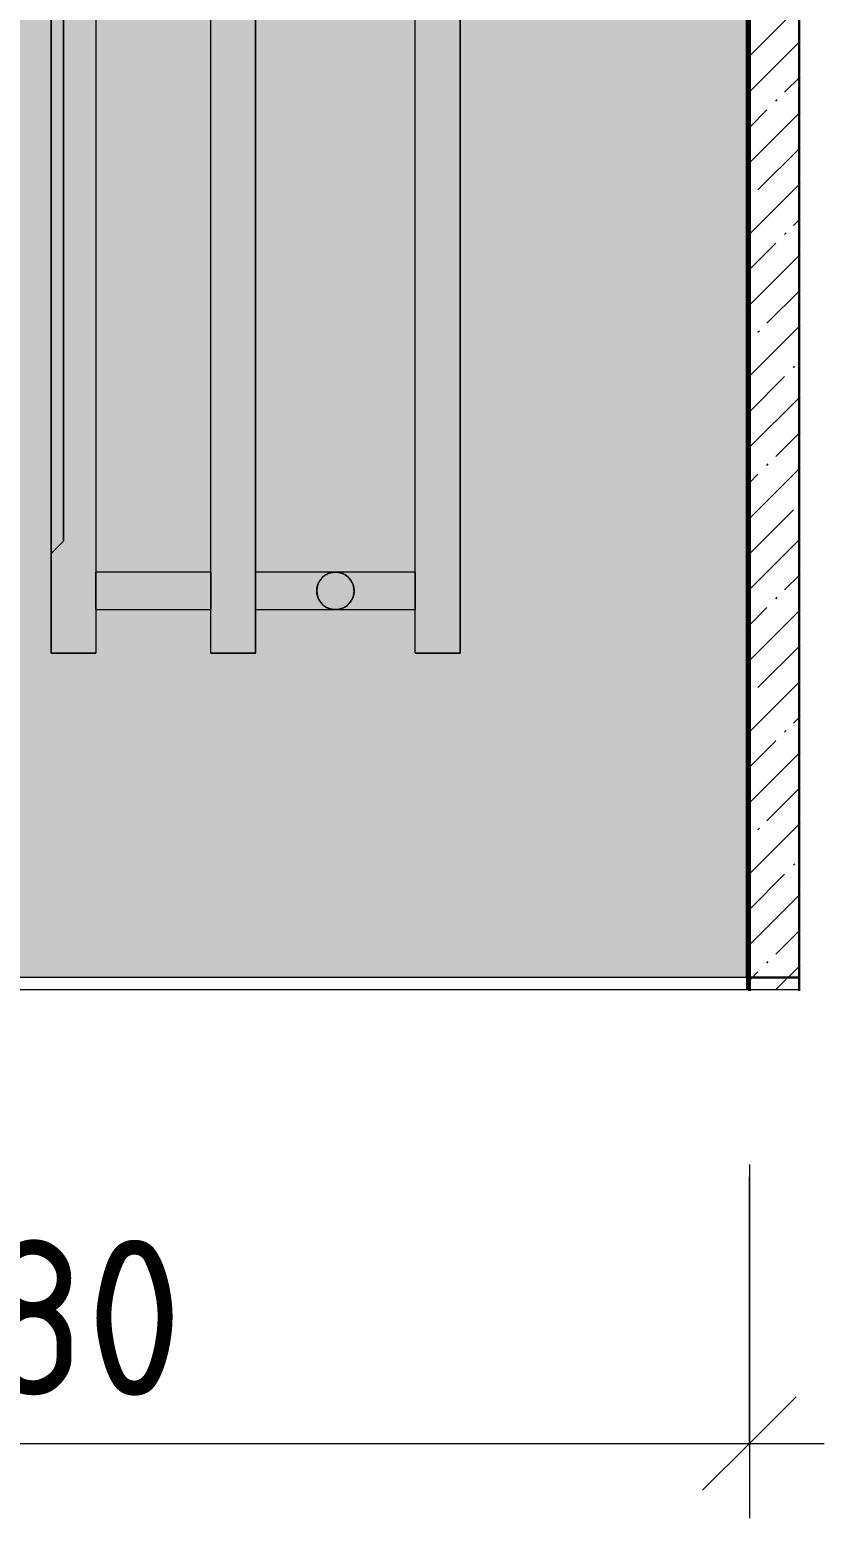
# Model space of a CAD drawing. Header units: millimetres. Extents: x 71854 to 109032, y -1987 to 27578.
# Drawn here: x 104444 to 104763, y 3983 to 4580 of the extents above; entities that cross this region are included whole.
import ezdxf

# ---------------------------------------------------------------- set-up
doc = ezdxf.new("R2010")
doc.units = ezdxf.units.MM
for name, color, linetype, lineweight in [('A-ANNO-DIMS', 7, 'Continuous', 9), ('A-ANNO-DIMS-25', 7, 'Continuous', 9), ('A-FLOR', 7, 'Continuous', 9), ('A-WALL-PATT', 7, 'Continuous', 9), ('M-EQPM', 7, 'Continuous', 9), ('S-COLS', 7, 'Continuous', 9)]:
    doc.layers.add(name, color=color, linetype=linetype, lineweight=lineweight)
for name, color, linetype, lineweight, true_color in [('A-WALL-4', 7, 'Continuous', 30, 0x3c3c3c), ('A-WALL-6', 7, 'Continuous', 40, 0x3c3c3c), ('A-WALL-FNSH-3', 7, 'Continuous', 30, 0x3c3c3c), ('I-WALL-1', 7, 'Continuous', 9, 0x787878)]:
    doc.layers.add(name, color=color, linetype=linetype, lineweight=lineweight, true_color=true_color)
doc.layers.add('M-EQPM-1', color=7, linetype='Continuous', lineweight=9, true_color=0xe6e6e6, transparency=0.7)
doc.styles.add('ISOCPEUR_1', font='isocpeur.ttf', dxfattribs={"width": 0.9, "height": 62.49999999999999})
doc.dimstyles.new('ISO-2_5_0_9К_БОЛЬШОЙ_1', dxfattribs={"dimscale": 304.8, "dimtxt": 62.2488234881447, "dimasz": 0.1230314960629921, "dimexe": 0.09842519685039369, "dimexo": 0.2460629921259842, "dimgap": 0, "dimtad": 1, "dimdec": 0, "dimrnd": 10, "dimzin": 0, "dimdsep": 46, "dimtxsty": 'ISOCPEUR_1', "dimblk1": 'OBLIQUE', "dimblk2": 'OBLIQUE', "dimsah": 1, "dimcen": 0.09, "dimdle": 0.09842519685039369, "dimazin": 0, "dimtfac": 1, "dimtdec": 4, "dimtix": 1, "dimtmove": 0, "dimatfit": 3, "dimfxl": 1, "dimtvp": 1, "dimtolj": 1, "dimtzin": 0, "dimarcsym": 2})

# ---------------------------------------------------------------- blocks, each defined once
blk = doc.blocks.new('radiator_prado_classic_z_tip_30_po exemplyaru - Classic Z Тип 30-500-30677899-Развертка 2_15-2')
at = {"layer": 'M-EQPM-1'}
for points in [[(26599.99987559424, 4329.999999999997), (26617.9998755942, 4329.999999999997), (26617.9998755942, 4829.999999999998), (26599.99987559424, 4829.999999999998), (26599.99987559424, 4789.999999999997), (26604.99987559419, 4784.999999999996), (26604.99987559419, 4374.999999999979), (26599.99987559424, 4369.999999999981)], [(26663.99987559418, 4329.999999999997), (26681.99987559419, 4329.999999999997), (26681.99987559419, 4829.999999999998), (26663.99987559418, 4829.999999999998), (26663.99987559418, 4346.338583799077)], [(26763.99987559419, 4329.999999999997), (26763.99987559419, 4829.999999999998), (26745.99987559418, 4829.999999999998), (26745.99987559418, 4329.999999999997)], [(26599.99987559424, 4369.999999999981), (26604.99987559419, 4374.999999999979), (26604.99987559419, 4784.999999999996), (26599.99987559424, 4789.999999999997), (26599.99987559424, 4376.693976425573)], [(26721.23143340484, 4353.029155988645), (26721.34219580671, 4353.806733388722), (26721.2354701142, 4353.058857161728)], [(26719.35720534626, 4349.76787108193), (26719.80991375306, 4350.332338050822), (26719.41216393786, 4349.839494512959)]]:
    blk.add_hatch(color=256, dxfattribs=at).paths.add_polyline_path(points)
h = blk.add_hatch(color=256, dxfattribs=at)
h.paths.add_polyline_path([(26707.50645882986, 4358.753071730695), (26707.97401908426, 4359.380400928003), (26707.50800040863, 4358.755080755272)])
h.paths.add_polyline_path([(26706.76715126791, 4356.970844011346), (26707.04302021562, 4357.648947080467), (26706.77134315507, 4356.980964122173)])
h.paths.add_polyline_path([(26706.77134315507, 4354.999999999997), (26745.99987559418, 4354.999999999997), (26745.99987559418, 4362.499999999997), (26681.99987559419, 4362.244443697166), (26681.99987559419, 4354.999999999997), (26706.7548486392, 4354.999999999997)])
h.paths.add_polyline_path([(26663.99987559418, 4354.999999999997), (26663.99987559418, 4362.499999999996), (26617.9998755942, 4362.244443697165), (26617.9998755942, 4354.999999999997), (26662.99936222804, 4354.999999999997)])
h = blk.add_hatch(color=256, dxfattribs=at)
h.paths.add_polyline_path([(26721.23143340483, 4356.970844011346), (26721.22724151767, 4357.001686946673), (26721.22724151767, 4356.980964122175)])
h.paths.add_polyline_path([(26720.4921258429, 4358.753071730683), (26719.80991375305, 4359.667661949175), (26720.49058426411, 4358.755080755268)])
h = blk.add_hatch(color=256, dxfattribs=at)
h.paths.add_polyline_path([(26720.49212584291, 4351.246928269314), (26719.80991375306, 4350.332338050822), (26720.49058426412, 4351.244919244729)])
h.paths.add_polyline_path([(26721.23143340484, 4353.029155988645), (26721.22724151767, 4352.99831305332), (26721.22724151767, 4353.01903587782)])
h.paths.add_polyline_path([(26715.94043517464, 4347.499999999992), (26745.99987559418, 4347.75555630283), (26745.99987559418, 4354.999999999997), (26681.99987559419, 4354.999999999997), (26681.99987559419, 4347.499999999997), (26715.43947935267, 4347.499999999992)])
h.paths.add_polyline_path([(26663.99987559418, 4347.499999999997), (26663.99987559418, 4354.999999999997), (26617.9998755942, 4354.999999999997), (26617.9998755942, 4347.499999999997), (26662.99936222804, 4347.499999999997)])
h.paths.add_polyline_path([(26706.76715126791, 4353.029155988648), (26706.7548486392, 4353.058857161722), (26706.7656594769, 4353.040132241557)])
h.paths.add_polyline_path([(26708.64137932647, 4349.767871081936), (26707.97401908426, 4350.61959907199), (26708.58642073488, 4349.839494512959)])
at = {"layer": 'M-EQPM'}
for p, q in [((26599.99987559417, 4329.999999999996), (26599.99987559417, 4829.999999999996)), ((26617.99987559417, 4829.999999999996), (26617.99987559417, 4329.999999999996)), ((26663.99987559416, 4329.999999999996), (26663.99987559416, 4829.999999999996)), ((26681.99987559417, 4829.999999999996), (26681.99987559417, 4329.999999999996)), ((26745.99987559416, 4329.999999999996), (26745.99987559416, 4829.999999999996)), ((26763.99987559416, 4329.999999999996), (26763.99987559416, 4829.999999999996)), ((26763.99987559417, 4829.999999999996), (26763.99987559417, 4329.999999999996)), ((26617.99987559416, 4797.500000000002), (26617.99987559416, 4362.499999999997)), ((26663.99987559413, 4362.499999999997), (26663.99987559413, 4797.500000000002)), ((26681.99987559413, 4362.499999999997), (26681.99987559413, 4797.500000000002)), ((26745.99987559413, 4362.499999999997), (26745.99987559413, 4797.500000000002)), ((26599.99987559417, 4369.999999999979), (26599.99987559417, 4789.999999999996)), ((26599.99987559417, 4789.999999999996), (26599.99987559417, 4369.999999999979)), ((26599.99987559417, 4369.999999999979), (26599.99987559417, 4789.999999999996)), ((26599.99987559417, 4789.999999999996), (26599.99987559417, 4369.999999999979)), ((26599.99987559417, 4369.999999999979), (26599.99987559417, 4789.999999999996)), ((26599.99987559417, 4789.999999999996), (26599.99987559417, 4369.999999999979)), ((26599.99987559417, 4369.999999999979), (26599.99987559417, 4789.999999999996)), ((26599.99987559417, 4789.999999999996), (26599.99987559417, 4369.999999999979)), ((26599.99987559417, 4369.999999999979), (26599.99987559417, 4789.999999999996)), ((26599.99987559417, 4789.999999999996), (26599.99987559417, 4369.999999999979)), ((26599.99987559417, 4369.999999999979), (26599.99987559417, 4789.999999999996)), ((26599.99987559417, 4789.999999999996), (26599.99987559417, 4369.999999999979)), ((26599.99987559417, 4369.999999999979), (26599.99987559417, 4789.999999999996)), ((26599.99987559417, 4789.999999999996), (26599.99987559417, 4369.999999999979)), ((26599.99987559417, 4369.999999999979), (26599.99987559417, 4789.999999999996)), ((26599.99987559417, 4789.999999999996), (26599.99987559417, 4369.999999999979)), ((26599.99987559417, 4369.999999999979), (26599.99987559417, 4789.999999999996)), ((26599.99987559417, 4789.999999999996), (26599.99987559417, 4369.999999999979)), ((26599.99987559417, 4369.999999999979), (26599.99987559417, 4789.999999999996)), ((26599.99987559417, 4789.999999999996), (26599.99987559417, 4369.999999999979)), ((26599.99987559417, 4369.999999999979), (26599.99987559417, 4789.999999999996)), ((26599.99987559417, 4789.999999999996), (26599.99987559417, 4369.999999999979)), ((26599.99987559417, 4369.999999999979), (26599.99987559417, 4789.999999999996)), ((26599.99987559417, 4789.999999999996), (26599.99987559417, 4369.999999999979)), ((26599.99987559417, 4369.999999999979), (26599.99987559417, 4789.999999999996)), ((26599.99987559417, 4789.999999999996), (26599.99987559417, 4369.999999999979)), ((26599.99987559417, 4369.999999999979), (26599.99987559417, 4789.999999999996)), ((26599.99987559417, 4789.999999999996), (26599.99987559417, 4369.999999999979)), ((26599.99987559417, 4369.999999999979), (26599.99987559417, 4789.999999999996)), ((26599.99987559417, 4789.999999999996), (26599.99987559417, 4369.999999999979)), ((26599.99987559417, 4369.999999999979), (26599.99987559417, 4789.999999999996)), ((26599.99987559417, 4789.999999999996), (26599.99987559417, 4369.999999999979)), ((26599.99987559417, 4369.999999999979), (26599.99987559417, 4789.999999999996)), ((26599.99987559417, 4789.999999999996), (26599.99987559417, 4369.999999999979)), ((26599.99987559417, 4369.999999999979), (26599.99987559417, 4789.999999999996)), ((26599.99987559417, 4789.999999999996), (26599.99987559417, 4369.999999999979)), ((26599.99987559417, 4369.999999999979), (26599.99987559417, 4789.999999999996)), ((26599.99987559417, 4789.999999999996), (26599.99987559417, 4369.999999999979)), ((26599.99987559417, 4369.999999999979), (26599.99987559417, 4789.999999999996)), ((26599.99987559417, 4789.999999999996), (26599.99987559417, 4369.999999999979)), ((26599.99987559416, 4369.999999999979), (26599.99987559416, 4789.999999999996)), ((26599.99987559417, 4789.999999999996), (26599.99987559417, 4369.999999999979)), ((26599.99987559416, 4369.999999999979), (26599.99987559416, 4789.999999999996)), ((26599.99987559416, 4789.999999999996), (26599.99987559416, 4369.999999999979)), ((26599.99987559416, 4369.999999999979), (26599.99987559416, 4789.999999999996)), ((26599.99987559416, 4789.999999999996), (26599.99987559416, 4369.999999999979)), ((26599.99987559416, 4369.999999999979), (26599.99987559416, 4789.999999999996)), ((26599.99987559416, 4789.999999999996), (26599.99987559416, 4369.999999999979)), ((26599.99987559416, 4369.999999999979), (26599.99987559416, 4789.999999999996)), ((26599.99987559416, 4789.999999999996), (26599.99987559416, 4369.999999999979)), ((26599.99987559416, 4369.999999999979), (26599.99987559416, 4789.999999999996)), ((26599.99987559416, 4789.999999999996), (26599.99987559416, 4369.999999999979)), ((26599.99987559416, 4369.999999999979), (26599.99987559416, 4789.999999999996)), ((26599.99987559416, 4789.999999999996), (26599.99987559416, 4369.999999999979)), ((26599.99987559416, 4369.999999999979), (26599.99987559416, 4789.999999999996)), ((26599.99987559416, 4789.999999999996), (26599.99987559416, 4369.999999999979)), ((26599.99987559416, 4369.999999999979), (26599.99987559416, 4789.999999999996)), ((26599.99987559416, 4789.999999999996), (26599.99987559416, 4369.999999999979)), ((26599.99987559416, 4369.999999999979), (26599.99987559416, 4789.999999999996)), ((26599.99987559416, 4789.999999999996), (26599.99987559416, 4369.999999999979)), ((26599.99987559416, 4369.999999999979), (26599.99987559416, 4789.999999999996)), ((26599.99987559416, 4789.999999999996), (26599.99987559416, 4369.999999999979)), ((26599.99987559416, 4369.999999999979), (26599.99987559416, 4789.999999999996)), ((26599.99987559416, 4789.999999999996), (26599.99987559416, 4369.999999999979)), ((26599.99987559416, 4789.999999999996), (26599.99987559416, 4369.999999999979)), ((26604.99987559417, 4374.999999999979), (26604.99987559417, 4784.999999999996)), ((26604.99987559417, 4784.999999999996), (26604.99987559417, 4374.999999999979)), ((26604.99987559417, 4374.999999999979), (26604.99987559417, 4784.999999999996)), ((26604.99987559417, 4784.999999999996), (26604.99987559417, 4374.999999999979)), ((26604.99987559417, 4374.999999999979), (26604.99987559417, 4784.999999999996)), ((26604.99987559417, 4784.999999999996), (26604.99987559417, 4374.999999999979)), ((26604.99987559417, 4374.999999999979), (26604.99987559417, 4784.999999999996)), ((26604.99987559417, 4784.999999999996), (26604.99987559417, 4374.999999999979)), ((26604.99987559417, 4374.999999999979), (26604.99987559417, 4784.999999999996)), ((26604.99987559417, 4784.999999999996), (26604.99987559417, 4374.999999999979)), ((26604.99987559417, 4374.999999999979), (26604.99987559417, 4784.999999999996)), ((26604.99987559417, 4784.999999999996), (26604.99987559417, 4374.999999999979)), ((26604.99987559417, 4374.999999999979), (26604.99987559417, 4784.999999999996)), ((26604.99987559417, 4784.999999999996), (26604.99987559417, 4374.999999999979)), ((26604.99987559417, 4374.999999999979), (26604.99987559417, 4784.999999999996)), ((26604.99987559417, 4784.999999999996), (26604.99987559417, 4374.999999999979)), ((26604.99987559417, 4374.999999999979), (26604.99987559417, 4784.999999999996)), ((26604.99987559417, 4784.999999999996), (26604.99987559417, 4374.999999999979)), ((26604.99987559417, 4374.999999999979), (26604.99987559417, 4784.999999999996)), ((26604.99987559417, 4784.999999999996), (26604.99987559417, 4374.999999999979)), ((26604.99987559417, 4374.999999999979), (26604.99987559417, 4784.999999999996)), ((26604.99987559417, 4784.999999999996), (26604.99987559417, 4374.999999999979)), ((26604.99987559417, 4374.999999999979), (26604.99987559417, 4784.999999999996)), ((26604.99987559417, 4784.999999999996), (26604.99987559417, 4374.999999999979)), ((26604.99987559417, 4374.999999999979), (26604.99987559417, 4784.999999999996)), ((26604.99987559417, 4784.999999999996), (26604.99987559417, 4374.999999999979)), ((26604.99987559417, 4374.999999999979), (26604.99987559417, 4784.999999999996)), ((26604.99987559417, 4784.999999999996), (26604.99987559417, 4374.999999999979)), ((26604.99987559417, 4374.999999999979), (26604.99987559417, 4784.999999999996)), ((26604.99987559417, 4784.999999999996), (26604.99987559417, 4374.999999999979)), ((26604.99987559417, 4374.999999999979), (26604.99987559417, 4784.999999999996)), ((26604.99987559417, 4784.999999999996), (26604.99987559417, 4374.999999999979)), ((26604.99987559417, 4374.999999999979), (26604.99987559417, 4784.999999999996)), ((26604.99987559417, 4784.999999999996), (26604.99987559417, 4374.999999999979)), ((26604.99987559417, 4374.999999999979), (26604.99987559417, 4784.999999999996)), ((26604.99987559417, 4784.999999999996), (26604.99987559417, 4374.999999999979)), ((26604.99987559417, 4374.999999999979), (26604.99987559417, 4784.999999999996)), ((26604.99987559417, 4784.999999999996), (26604.99987559417, 4374.999999999979)), ((26604.99987559417, 4374.999999999979), (26604.99987559417, 4784.999999999996)), ((26604.99987559417, 4784.999999999996), (26604.99987559417, 4374.999999999979)), ((26604.99987559417, 4374.999999999979), (26604.99987559417, 4784.999999999996)), ((26604.99987559417, 4784.999999999996), (26604.99987559417, 4374.999999999979)), ((26604.99987559417, 4374.999999999979), (26604.99987559417, 4784.999999999996)), ((26604.99987559417, 4784.999999999996), (26604.99987559417, 4374.999999999979)), ((26604.99987559417, 4374.999999999979), (26604.99987559417, 4784.999999999996)), ((26604.99987559417, 4784.999999999996), (26604.99987559417, 4374.999999999979)), ((26604.99987559417, 4374.999999999979), (26604.99987559417, 4784.999999999996)), ((26604.99987559417, 4784.999999999996), (26604.99987559417, 4374.999999999979)), ((26604.99987559417, 4374.999999999979), (26604.99987559417, 4784.999999999996)), ((26604.99987559417, 4784.999999999996), (26604.99987559417, 4374.999999999979)), ((26604.99987559417, 4374.999999999979), (26604.99987559417, 4784.999999999996)), ((26604.99987559417, 4784.999999999996), (26604.99987559417, 4374.999999999979)), ((26604.99987559417, 4374.999999999979), (26604.99987559417, 4784.999999999996)), ((26604.99987559417, 4784.999999999996), (26604.99987559417, 4374.999999999979)), ((26604.99987559417, 4374.999999999979), (26604.99987559417, 4784.999999999996)), ((26604.99987559417, 4784.999999999996), (26604.99987559417, 4374.999999999979)), ((26604.99987559417, 4374.999999999979), (26604.99987559417, 4784.999999999996)), ((26604.99987559417, 4784.999999999996), (26604.99987559417, 4374.999999999979)), ((26604.99987559417, 4374.999999999979), (26604.99987559417, 4784.999999999996)), ((26604.99987559417, 4784.999999999996), (26604.99987559417, 4374.999999999979)), ((26604.99987559417, 4374.999999999979), (26604.99987559417, 4784.999999999996)), ((26604.99987559417, 4784.999999999996), (26604.99987559417, 4374.999999999979)), ((26604.99987559417, 4374.999999999979), (26604.99987559417, 4784.999999999996)), ((26604.99987559417, 4784.999999999996), (26604.99987559417, 4374.999999999979)), ((26604.99987559417, 4374.999999999979), (26599.99987559417, 4369.999999999979)), ((26599.99987559417, 4369.999999999979), (26604.99987559417, 4374.999999999979)), ((26604.99987559417, 4374.999999999979), (26599.99987559417, 4369.999999999979)), ((26599.99987559417, 4369.999999999979), (26604.99987559417, 4374.999999999979)), ((26604.99987559417, 4374.999999999979), (26599.99987559417, 4369.999999999979)), ((26599.99987559417, 4369.999999999979), (26604.99987559417, 4374.999999999979)), ((26604.99987559417, 4374.999999999979), (26599.99987559417, 4369.999999999979)), ((26599.99987559417, 4369.999999999979), (26604.99987559417, 4374.999999999979)), ((26604.99987559417, 4374.999999999979), (26599.99987559417, 4369.999999999979)), ((26599.99987559417, 4369.999999999979), (26604.99987559417, 4374.999999999979)), ((26604.99987559417, 4374.999999999979), (26599.99987559417, 4369.999999999979)), ((26599.99987559417, 4369.999999999979), (26604.99987559417, 4374.999999999979)), ((26604.99987559417, 4374.999999999979), (26599.99987559417, 4369.999999999979)), ((26599.99987559417, 4369.999999999979), (26604.99987559417, 4374.999999999979)), ((26604.99987559417, 4374.999999999979), (26599.99987559417, 4369.999999999979)), ((26599.99987559417, 4369.999999999979), (26604.99987559417, 4374.999999999979)), ((26604.99987559417, 4374.999999999979), (26599.99987559417, 4369.999999999979)), ((26599.99987559417, 4369.999999999979), (26604.99987559417, 4374.999999999979)), ((26604.99987559417, 4374.999999999979), (26599.99987559417, 4369.999999999979)), ((26599.99987559417, 4369.999999999979), (26604.99987559417, 4374.999999999979)), ((26604.99987559417, 4374.999999999979), (26599.99987559417, 4369.999999999979)), ((26599.99987559417, 4369.999999999979), (26604.99987559417, 4374.999999999979)), ((26604.99987559417, 4374.999999999979), (26599.99987559417, 4369.999999999979)), ((26599.99987559417, 4369.999999999979), (26604.99987559417, 4374.999999999979)), ((26604.99987559417, 4374.999999999979), (26599.99987559417, 4369.999999999979)), ((26599.99987559417, 4369.999999999979), (26604.99987559417, 4374.999999999979)), ((26604.99987559417, 4374.999999999979), (26599.99987559417, 4369.999999999979)), ((26599.99987559417, 4369.999999999979), (26604.99987559417, 4374.999999999979)), ((26604.99987559417, 4374.999999999979), (26599.99987559417, 4369.999999999979)), ((26599.99987559417, 4369.999999999979), (26604.99987559417, 4374.999999999979)), ((26604.99987559417, 4374.999999999979), (26599.99987559417, 4369.999999999979)), ((26599.99987559417, 4369.999999999979), (26604.99987559417, 4374.999999999979)), ((26604.99987559417, 4374.999999999979), (26599.99987559417, 4369.999999999979)), ((26599.99987559417, 4369.999999999979), (26604.99987559417, 4374.999999999979)), ((26604.99987559417, 4374.999999999979), (26599.99987559417, 4369.999999999979)), ((26599.99987559417, 4369.999999999979), (26604.99987559417, 4374.999999999979)), ((26604.99987559417, 4374.999999999979), (26599.99987559417, 4369.999999999979)), ((26599.99987559417, 4369.999999999979), (26604.99987559417, 4374.999999999979)), ((26604.99987559417, 4374.999999999979), (26599.99987559417, 4369.999999999979)), ((26599.99987559417, 4369.999999999979), (26604.99987559417, 4374.999999999979)), ((26604.99987559417, 4374.999999999979), (26599.99987559416, 4369.999999999979)), ((26599.99987559417, 4369.999999999979), (26604.99987559417, 4374.999999999979)), ((26604.99987559417, 4374.999999999979), (26599.99987559416, 4369.999999999979)), ((26599.99987559416, 4369.999999999979), (26604.99987559417, 4374.999999999979)), ((26604.99987559417, 4374.999999999979), (26599.99987559416, 4369.999999999979)), ((26599.99987559416, 4369.999999999979), (26604.99987559417, 4374.999999999979)), ((26604.99987559417, 4374.999999999979), (26599.99987559416, 4369.999999999979)), ((26599.99987559416, 4369.999999999979), (26604.99987559417, 4374.999999999979)), ((26604.99987559417, 4374.999999999979), (26599.99987559416, 4369.999999999979)), ((26599.99987559416, 4369.999999999979), (26604.99987559417, 4374.999999999979)), ((26604.99987559417, 4374.999999999979), (26599.99987559416, 4369.999999999979)), ((26599.99987559416, 4369.999999999979), (26604.99987559417, 4374.999999999979)), ((26604.99987559417, 4374.999999999979), (26599.99987559416, 4369.999999999979)), ((26599.99987559416, 4369.999999999979), (26604.99987559417, 4374.999999999979)), ((26604.99987559417, 4374.999999999979), (26599.99987559416, 4369.999999999979)), ((26599.99987559416, 4369.999999999979), (26604.99987559417, 4374.999999999979)), ((26604.99987559417, 4374.999999999979), (26599.99987559416, 4369.999999999979)), ((26599.99987559416, 4369.999999999979), (26604.99987559417, 4374.999999999979)), ((26604.99987559417, 4374.999999999979), (26599.99987559416, 4369.999999999979)), ((26599.99987559416, 4369.999999999979), (26604.99987559417, 4374.999999999979)), ((26604.99987559417, 4374.999999999979), (26599.99987559416, 4369.999999999979)), ((26599.99987559416, 4369.999999999979), (26604.99987559417, 4374.999999999979)), ((26604.99987559417, 4374.999999999979), (26599.99987559416, 4369.999999999979)), ((26599.99987559416, 4369.999999999979), (26604.99987559417, 4374.999999999979)), ((26599.99987559416, 4369.999999999979), (26599.99987559416, 4329.999999999996)), ((26663.99987559418, 4362.499999999996), (26617.9998755942, 4362.499999999996)), ((26663.99987559415, 4362.499999999997), (26617.9998755942, 4362.499999999997)), ((26617.99987559417, 4362.499999999995), (26617.99987559417, 4354.999999999995)), ((26617.99987559417, 4354.999999999995), (26617.99987559417, 4362.499999999995)), ((26617.99987559416, 4362.499999999996), (26617.99987559416, 4361.49519052838)), ((26617.99987559416, 4354.999999999996), (26617.99987559416, 4362.499999999996)), ((26617.99987559416, 4362.244443697165), (26617.99987559416, 4347.755556302829)), ((26617.99987559416, 4361.49519052838), (26617.99987559416, 4354.999999999996)), ((26663.99987559416, 4362.499999999995), (26663.99987559416, 4354.999999999995)), ((26663.99987559416, 4354.999999999995), (26663.99987559416, 4362.499999999995)), ((26663.99987559413, 4362.499999999996), (26663.99987559413, 4361.49519052838)), ((26663.99987559413, 4354.999999999996), (26663.99987559413, 4362.499999999996)), ((26663.99987559413, 4347.755556302829), (26663.99987559413, 4362.244443697165)), ((26663.99987559413, 4361.49519052838), (26663.99987559413, 4354.999999999996)), ((26745.99987559418, 4362.499999999996), (26681.99987559419, 4362.499999999996)), ((26745.99987559415, 4362.499999999997), (26681.99987559419, 4362.499999999997)), ((26681.99987559417, 4354.999999999995), (26681.99987559417, 4362.499999999995)), ((26681.99987559417, 4362.499999999995), (26681.99987559417, 4354.999999999996)), ((26681.99987559413, 4354.999999999995), (26681.99987559413, 4362.499999999996)), ((26681.99987559413, 4362.499999999996), (26681.99987559413, 4354.999999999996)), ((26681.99987559413, 4347.755556302828), (26681.99987559413, 4362.244443697165)), ((26745.99987559416, 4362.499999999995), (26745.99987559416, 4354.999999999995)), ((26745.99987559416, 4354.999999999995), (26745.99987559416, 4362.499999999995)), ((26745.99987559413, 4362.499999999996), (26745.99987559413, 4358.749999999997)), ((26745.99987559413, 4354.999999999996), (26745.99987559413, 4362.499999999996)), ((26745.99987559413, 4347.755556302828), (26745.99987559413, 4362.244443697165)), ((26745.99987559413, 4358.749999999996), (26745.99987559413, 4354.999999999996)), ((26617.99987559417, 4354.999999999995), (26617.99987559417, 4347.499999999996)), ((26617.99987559417, 4347.499999999996), (26617.99987559417, 4354.999999999995)), ((26617.99987559416, 4354.999999999996), (26617.99987559416, 4353.058857161727)), ((26617.99987559416, 4347.499999999996), (26617.99987559416, 4354.999999999995)), ((26617.99987559416, 4353.058857161726), (26617.99987559416, 4351.249999999996)), ((26663.99987559416, 4354.999999999995), (26663.99987559416, 4347.499999999996)), ((26663.99987559416, 4347.499999999996), (26663.99987559416, 4354.999999999995)), ((26663.99987559413, 4354.999999999996), (26663.99987559413, 4347.755556302828)), ((26663.99987559413, 4347.499999999996), (26663.99987559413, 4354.999999999995)), ((26681.99987559417, 4347.499999999996), (26681.99987559417, 4354.999999999995)), ((26681.99987559417, 4354.999999999995), (26681.99987559417, 4347.499999999996)), ((26681.99987559413, 4348.504809471613), (26681.99987559413, 4354.999999999995)), ((26681.99987559413, 4354.999999999995), (26681.99987559413, 4347.499999999996)), ((26745.99987559416, 4354.999999999995), (26745.99987559416, 4347.499999999996)), ((26745.99987559416, 4347.499999999996), (26745.99987559416, 4354.999999999995)), ((26745.99987559413, 4354.999999999996), (26745.99987559413, 4347.499999999996)), ((26745.99987559413, 4347.499999999996), (26745.99987559413, 4354.999999999995)), ((26617.99987559416, 4351.249999999996), (26617.99987559416, 4347.499999999996)), ((26617.9998755942, 4347.499999999997), (26663.99987559418, 4347.499999999997)), ((26617.9998755942, 4347.499999999997), (26663.99987559415, 4347.499999999997)), ((26617.99987559416, 4347.499999999996), (26617.99987559416, 4329.999999999996)), ((26663.99987559413, 4347.755556302828), (26663.99987559413, 4347.499999999996)), ((26663.99987559413, 4329.999999999996), (26663.99987559413, 4347.499999999996)), ((26681.99987559413, 4347.499999999996), (26681.99987559413, 4348.504809471611)), ((26681.99987559419, 4347.499999999997), (26745.99987559418, 4347.499999999997)), ((26681.99987559419, 4347.499999999997), (26745.99987559415, 4347.499999999997)), ((26681.99987559413, 4329.999999999996), (26681.99987559413, 4347.499999999996)), ((26745.99987559413, 4329.999999999996), (26745.99987559413, 4347.499999999996)), ((26599.99987559416, 4329.999999999996), (26617.99987559416, 4329.999999999996)), ((26617.99987559417, 4329.999999999996), (26599.99987559417, 4329.999999999996)), ((26681.99987559417, 4329.999999999996), (26663.99987559416, 4329.999999999996)), ((26663.99987559413, 4329.999999999996), (26681.99987559413, 4329.999999999996)), ((26763.99987559417, 4329.999999999996), (26745.99987559416, 4329.999999999996)), ((26745.99987559413, 4329.999999999996), (26763.99987559413, 4329.999999999996))]:
    blk.add_line(p, q, dxfattribs=at)
for centre, radius, start, end in [((26713.99929233635, 4354.999999999991), 7.499999999996362, 90, 269.9999999999996), ((26713.99987559416, 4354.999999999995), 7.500000000002657, 150.0000000000452, 164.4979362410066), ((26713.99987559416, 4354.999999999995), 7.500000000002626, 136.3789540935759, 149.9348695129463), ((26713.99987559416, 4354.999999999995), 7.49999999999998, 121.6816533719514, 134.9999999999902), ((26713.99987559416, 4354.999999999995), 7.5000000000016, 118.2333421309771, 119.9999999999953), ((26713.99987559416, 4354.999999999995), 7.500000000000872, 107.4955371227856, 117.2822607280232), ((26713.99987559416, 4354.999999999995), 7.500000000000687, 105.004836682149, 107.4955371227849), ((26713.99987559416, 4354.999999999995), 7.500000000001661, 90.00450707027723, 103.4292726829955), ((26713.99929233635, 4354.999999999991), 7.5, 269.9999999999996, 90), ((26713.99987559416, 4354.999999999995), 7.500000000001098, 75.00450707026795, 90.00000000000348), ((26713.99987559416, 4354.999999999995), 7.499999999998659, 72.4789615959459, 75.00000000001651), ((26713.99987559416, 4354.999999999995), 7.499999999999505, 62.76011520406023, 72.4789615959495), ((26713.99987559416, 4354.999999999995), 7.500000000000744, 60.00483668218667, 62.76011520406452), ((26713.99987559416, 4354.999999999995), 7.500000000000382, 45.00563243568264, 58.29212570623849), ((26713.99987559416, 4354.999999999995), 7.500000000000361, 30.06513048706267, 43.6210459063993), ((26713.99987559416, 4354.999999999995), 7.499999999999782, 15.50206375899672, 29.99999999996176), ((26713.99987559416, 4354.999999999995), 7.500000000003638, 165.0000000000326, 180), ((26713.99987559416, 4354.999999999995), 7.500000000003115, 180, 194.999999999993), ((26713.99987559416, 4354.999999999995), 7.499999999998449, 195.502063759, 209.9999999999941), ((26713.99987559416, 4354.999999999995), 7.499999999999151, 330.0000000000135, 344.4979362409961), ((26713.99987559416, 4354.999999999995), 7.499999999997717, 0, 14.99999999996683), ((26713.99987559416, 4354.999999999995), 7.5, 345.0000000000016, 0), ((26713.99987559416, 4354.999999999995), 7.500000000002746, 210.0651304870785, 223.6210459064349), ((26713.99987559416, 4354.999999999995), 7.500000000000406, 225.0000000000095, 238.3183466285078), ((26713.99987559416, 4354.999999999995), 7.500000000001439, 240.0000000000018, 241.7666578690235), ((26713.99987559416, 4354.999999999995), 7.500000000000197, 242.7177392712883, 252.5044628780612), ((26713.99987559416, 4354.999999999995), 7.499999999999323, 252.50446287806, 254.9951633178483), ((26713.99987559416, 4354.999999999995), 7.49999999999989, 256.5707273164264, 269.9954929297259), ((26713.99987559416, 4354.999999999995), 7.500000000000765, 269.9999999999996, 284.9954929297327), ((26713.99987559416, 4354.999999999995), 7.500000000002252, 284.9999999999775, 287.5210384032872), ((26713.99987559416, 4354.999999999995), 7.500000000000038, 287.5210384032911, 297.2398847965318), ((26713.99987559416, 4354.999999999995), 7.49999999999956, 297.2398847965322, 299.9951633178203), ((26713.99987559416, 4354.999999999995), 7.500000000001216, 301.7078742932994, 314.9943675643145), ((26713.99987559416, 4354.999999999995), 7.499999999999478, 316.378954093556, 329.9348695129302)]:
    blk.add_arc(centre, radius, start, end, dxfattribs=at)
for points in [[(26706.77134315505, 4357.001686946673), (26706.8138356113, 4357.15978916689), (26706.91009911757, 4357.471098572373), (26707.08702373413, 4357.921510329672), (26707.28850280161, 4358.352204783033), (26707.43276868444, 4358.624547195168), (26707.50800040861, 4358.756744482762)], [(26707.50858366642, 4358.756744482763), (26707.43335190384, 4358.624547209084), (26707.28908607724, 4358.352204776575), (26707.08760698716, 4357.921510331403), (26706.91068237666, 4357.471098571909), (26706.81441886931, 4357.159789166817), (26706.77192641286, 4357.001686946673)], [(26707.50800040861, 4358.756744482762), (26707.58323213278, 4358.888941770356), (26707.73989314663, 4359.145388508598), (26707.99850442602, 4359.50717586781), (26708.2726332305, 4359.846435690354), (26708.46101969715, 4360.058319542953), (26708.55694145477, 4360.160505487031)], [(26708.55752471258, 4360.160505487032), (26708.46159550369, 4360.058322242498), (26708.27321994646, 4359.846434437492), (26707.99908675722, 4359.507176203514), (26707.74047665272, 4359.145388418647), (26707.583815429, 4358.888941756441), (26707.50858366642, 4358.756744482763)], [(26711.1467940722, 4361.936131906833), (26710.9153628987, 4361.840893196161), (26710.68662367284, 4361.733152219049), (26710.46064545432, 4361.612710467411)], [(26712.55968857788, 4362.360425351708), (26712.08328655677, 4362.267077683752), (26711.6096564192, 4362.126609328176), (26711.1467940722, 4361.936131906833)], [(26713.99987559416, 4362.499999999996), (26713.51526450363, 4362.499999999995), (26713.03609059898, 4362.453773019663), (26712.55968857788, 4362.360425351708)], [(26715.44006261045, 4362.360425351708), (26714.96365707928, 4362.453771747987), (26714.48448668469, 4362.499999999995), (26713.99987559416, 4362.499999999996)], [(26716.85295711612, 4361.936131906833), (26716.39010880941, 4362.126614414877), (26715.91646814163, 4362.267078955428), (26715.44006261045, 4362.360425351708)], [(26719.44164321793, 4360.160505487031), (26719.53757242682, 4360.058322242497), (26719.72594798406, 4359.846434437492), (26720.00008117329, 4359.507176203514), (26720.25869127779, 4359.145388418647), (26720.41535250151, 4358.888941756441), (26720.49058426409, 4358.756744482762)], [(26720.49116752191, 4358.756744482763), (26720.41593579774, 4358.888941770357), (26720.25927478389, 4359.145388508598), (26720.0006635045, 4359.507175867811), (26719.72653470002, 4359.846435690355), (26719.53814823337, 4360.058319542954), (26719.44222647574, 4360.160505487032)], [(26720.49058426409, 4358.756744482762), (26720.56581602667, 4358.624547209083), (26720.71008185327, 4358.352204776575), (26720.91156094335, 4357.921510331402), (26721.08848555385, 4357.471098571909), (26721.1847490612, 4357.159789166817), (26721.22724151765, 4357.001686946673)], [(26721.22782477547, 4357.001686946673), (26721.18533231921, 4357.15978916689), (26721.08906881294, 4357.471098572373), (26720.91214419639, 4357.921510329672), (26720.71066512891, 4358.352204783034), (26720.56639924608, 4358.624547195169), (26720.49116752191, 4358.756744482763)], [(26707.5080004086, 4351.243255517228), (26707.43276864602, 4351.375452790907), (26707.28850281943, 4351.647795223415), (26707.08702372934, 4352.078489668588), (26706.91009911885, 4352.528901428082), (26706.8138356115, 4352.840210833174), (26706.77134315505, 4352.998313053318)], [(26706.77192641286, 4352.99831305332), (26706.81441886912, 4352.840210833103), (26706.91068237539, 4352.52890142762), (26707.08760699193, 4352.07848967032), (26707.28908605942, 4351.647795216959), (26707.43335194225, 4351.375452804824), (26707.50858366642, 4351.24325551723)], [(26721.22724151765, 4352.998313053318), (26721.1847490614, 4352.840210833102), (26721.08848555513, 4352.528901427619), (26720.91156093858, 4352.078489670319), (26720.7100818711, 4351.647795216957), (26720.56581598827, 4351.375452804822), (26720.49058426409, 4351.243255517228)], [(26720.49116752191, 4351.24325551723), (26720.56639928449, 4351.375452790909), (26720.71066511108, 4351.647795223417), (26720.91214420117, 4352.07848966859), (26721.08906881166, 4352.528901428082), (26721.18533231901, 4352.840210833175), (26721.22782477547, 4352.99831305332)], [(26708.55694145476, 4349.839494512958), (26708.46101224588, 4349.941677757492), (26708.27263668864, 4350.153565562498), (26707.99850349941, 4350.492823796476), (26707.7398933949, 4350.854611581343), (26707.58323217119, 4351.111058243549), (26707.5080004086, 4351.243255517228)], [(26707.50858366642, 4351.24325551723), (26707.58381539059, 4351.111058229636), (26707.74047640443, 4350.854611491394), (26707.99908768383, 4350.492824132181), (26708.27321648831, 4350.153564309638), (26708.46160295496, 4349.941680457038), (26708.55752471258, 4349.839494512961)], [(26710.46064545432, 4348.38728953258), (26710.68664385574, 4348.266855093076), (26710.91536991884, 4348.159109347181), (26711.1467940722, 4348.063868093159)], [(26711.1467940722, 4348.063868093159), (26711.60964237892, 4347.873385585116), (26712.08328304669, 4347.732921044564), (26712.55968857788, 4347.639574648285)], [(26712.55968857788, 4347.639574648285), (26713.03609410905, 4347.546228252006), (26713.51526450363, 4347.499999999996), (26713.99987559416, 4347.499999999996)], [(26713.99987559416, 4347.499999999996), (26714.48448668469, 4347.499999999996), (26714.96366058935, 4347.54622698033), (26715.44006261045, 4347.639574648285)], [(26715.44006261045, 4347.639574648285), (26715.91646463156, 4347.73292231624), (26716.39009476912, 4347.873390671816), (26716.85295711612, 4348.063868093159)], [(26720.49058426409, 4351.243255517228), (26720.41535253993, 4351.111058229633), (26720.25869152608, 4350.854611491392), (26720.00008024669, 4350.49282413218), (26719.72595144221, 4350.153564309635), (26719.53756497556, 4349.941680457036), (26719.44164321794, 4349.839494512958)], [(26719.44222647574, 4349.839494512961), (26719.53815568463, 4349.941677757494), (26719.72653124187, 4350.1535655625), (26720.0006644311, 4350.492823796478), (26720.25927453561, 4350.854611581346), (26720.41593575933, 4351.111058243551), (26720.49116752191, 4351.24325551723)]]:
    blk.add_open_spline(points, degree=3, dxfattribs=at)
for points, knots in [([(26708.55694145477, 4360.160505487031), (26708.65286321239, 4360.262691431109), (26708.84816377622, 4360.459551354821), (26709.2587462311, 4360.822689425813), (26709.68567612201, 4361.144213015776), (26710.12242842522, 4361.425714461348), (26710.57169756639, 4361.679272033968), (26711.37223878723, 4362.056382144599), (26712.55634045668, 4362.407543495975), (26713.51468124583, 4362.499999999995), (26713.99929233635, 4362.499999999995)], [0.4285714285714285, 0.4285714285714285, 0.4285714285714285, 0.4285714285714285, 0.4642857142857143, 0.5, 0.5714285714285714, 0.6071428571428571, 0.6428571428571428, 0.7142857142857143, 0.8571428571428571, 1, 1, 1, 1]), ([(26709.79626598997, 4361.211253198471), (26709.68800043437, 4361.137504985001), (26709.47346529663, 4360.983208171875), (26709.15650411818, 4360.731970032828), (26708.90455157079, 4360.508898901706), (26708.76036433373, 4360.368568394947), (26708.71562219907, 4360.323803530223)], [0.4285714285714285, 0.4285714285714285, 0.4285714285714285, 0.4285714285714285, 0.4642857142857143, 0.5, 0.5357142857142857, 0.5520144545900688, 0.5520144545900688, 0.5520144545900688, 0.5520144545900688]), ([(26710.31426502217, 4361.532637814598), (26710.25064830495, 4361.496912603657), (26710.07572707445, 4361.395223598574), (26709.90453154557, 4361.28500141194), (26709.79626598997, 4361.211253198471)], [0.3726138245847133, 0.3726138245847133, 0.3726138245847133, 0.3726138245847133, 0.3928571428571428, 0.4285714285714285, 0.4285714285714285, 0.4285714285714285, 0.4285714285714285]), ([(26713.99929233635, 4362.499999999995), (26714.48390342687, 4362.499999999995), (26715.44225123616, 4362.407546039325), (26716.62632658008, 4362.056375150385), (26717.4269138706, 4361.679281730491), (26717.87610930029, 4361.425697452692), (26718.20389992726, 4361.214653391564), (26718.52570263388, 4360.983208171874), (26718.84266381232, 4360.731970032827), (26719.15037273074, 4360.459533904694), (26719.34571400905, 4360.262688731565), (26719.44164321793, 4360.160505487031)], [0, 0, 0, 0, 0.1428571428571428, 0.2857142857142857, 0.3571428571428571, 0.3928571428571428, 0.4285714285714285, 0.4642857142857143, 0.5, 0.5357142857142857, 0.5714285714285714, 0.5714285714285714, 0.5714285714285714, 0.5714285714285714]), ([(26718.20348519835, 4361.211253198471), (26718.09511565691, 4361.284963738563), (26717.8767395053, 4361.425714461349), (26717.42747036413, 4361.67927203397), (26717.08438126948, 4361.840890652812), (26716.85295711612, 4361.936131906833)], [0.5714285714285714, 0.5714285714285714, 0.5714285714285714, 0.5714285714285714, 0.6071428571428571, 0.6428571428571428, 0.7142857142857143, 0.7142857142857143, 0.7142857142857143, 0.7142857142857143]), ([(26719.2841427717, 4360.323808523511), (26719.23940220528, 4360.368573956399), (26719.09520648404, 4360.508901389393), (26718.82978735044, 4360.743650319935), (26718.60503921943, 4360.921240577421), (26718.48449157816, 4361.011103055745)], [0.4479855454099643, 0.4479855454099643, 0.4479855454099643, 0.4479855454099643, 0.4642857142857143, 0.5, 0.5403348862937599, 0.5403348862937599, 0.5403348862937599, 0.5403348862937599]), ([(26706.49929233635, 4354.999999999995), (26706.50591693656, 4355.347517033455), (26706.54476547908, 4355.861326486858), (26706.65514438003, 4356.522485251072), (26706.72885069879, 4356.843584726455), (26706.77134315505, 4357.001686946673)], [0, 0, 0, 0, 0.07142857142857142, 0.1071428571428571, 0.1428571428571428, 0.1428571428571428, 0.1428571428571428, 0.1428571428571428]), ([(26706.77134315505, 4352.998313053318), (26706.72885069859, 4353.156415273464), (26706.65514438013, 4353.477514748953), (26706.54476547903, 4354.138673513114), (26706.50591693656, 4354.652482966538), (26706.49929233635, 4354.999999999995)], [0.8571428571428571, 0.8571428571428571, 0.8571428571428571, 0.8571428571428571, 0.8928571428571428, 0.9285714285714286, 1, 1, 1, 1]), ([(26706.77192641286, 4357.001686946673), (26706.72943395641, 4356.843584726527), (26706.65572763794, 4356.522485251039), (26706.54534873684, 4355.861326486878), (26706.50650019438, 4355.347517033455), (26706.49987559416, 4354.999999999996)], [0.8571428571428571, 0.8571428571428571, 0.8571428571428571, 0.8571428571428571, 0.8928571428571428, 0.9285714285714286, 1, 1, 1, 1]), ([(26706.49987559416, 4354.999999999996), (26706.50650019438, 4354.652482966538), (26706.54534873689, 4354.138673513134), (26706.65572763785, 4353.477514748921), (26706.7294339566, 4353.156415273536), (26706.77192641286, 4352.99831305332)], [0, 0, 0, 0, 0.07142857142857142, 0.1071428571428571, 0.1428571428571428, 0.1428571428571428, 0.1428571428571428, 0.1428571428571428]), ([(26721.22724151765, 4357.001686946673), (26721.26973397411, 4356.843584726527), (26721.34344029258, 4356.522485251039), (26721.45381919367, 4355.861326486878), (26721.49266773614, 4355.347517033455), (26721.49929233635, 4354.999999999995)], [0.8571428571428571, 0.8571428571428571, 0.8571428571428571, 0.8571428571428571, 0.8928571428571428, 0.9285714285714286, 1, 1, 1, 1]), ([(26721.49929233635, 4354.999999999995), (26721.49266773614, 4354.652482966538), (26721.45381919362, 4354.138673513134), (26721.34344029267, 4353.477514748919), (26721.26973397391, 4353.156415273535), (26721.22724151765, 4352.998313053318)], [0, 0, 0, 0, 0.07142857142857142, 0.1071428571428571, 0.1428571428571428, 0.1428571428571428, 0.1428571428571428, 0.1428571428571428]), ([(26721.49987559416, 4354.999999999996), (26721.49325099395, 4355.347517033455), (26721.45440245144, 4355.861326486858), (26721.34402355048, 4356.522485251072), (26721.27031723172, 4356.843584726455), (26721.22782477547, 4357.001686946673)], [0, 0, 0, 0, 0.07142857142857142, 0.1071428571428571, 0.1428571428571428, 0.1428571428571428, 0.1428571428571428, 0.1428571428571428]), ([(26721.22782477547, 4352.99831305332), (26721.27031723192, 4353.156415273465), (26721.34402355039, 4353.477514748953), (26721.45440245149, 4354.138673513115), (26721.49325099395, 4354.652482966538), (26721.49987559416, 4354.999999999996)], [0.8571428571428571, 0.8571428571428571, 0.8571428571428571, 0.8571428571428571, 0.8928571428571428, 0.9285714285714286, 1, 1, 1, 1]), ([(26713.99929233635, 4347.499999999996), (26713.51468124581, 4347.499999999996), (26712.5563334365, 4347.592453960659), (26711.37225809261, 4347.943624849602), (26710.57167080209, 4348.320718269496), (26710.1224753724, 4348.574302547296), (26709.79468474544, 4348.785346608424), (26709.47288203882, 4349.016791828114), (26709.15592086037, 4349.268029967161), (26708.84821194196, 4349.540466095295), (26708.65287066365, 4349.737311268424), (26708.55694145476, 4349.839494512958)], [0, 0, 0, 0, 0.1428571428571428, 0.2857142857142857, 0.3571428571428571, 0.3928571428571428, 0.4285714285714285, 0.4642857142857143, 0.5, 0.5357142857142857, 0.5714285714285714, 0.5714285714285714, 0.5714285714285714, 0.5714285714285714]), ([(26708.71560841662, 4349.676191476482), (26708.76034898305, 4349.631426043594), (26708.90454470428, 4349.491098610599), (26709.2593294889, 4349.177310574178), (26709.57952690709, 4348.936167881706), (26709.79626598997, 4348.788746801521)], [0.4479855454099311, 0.4479855454099311, 0.4479855454099311, 0.4479855454099311, 0.4642857142857143, 0.5, 0.5714285714285714, 0.5714285714285714, 0.5714285714285714, 0.5714285714285714]), ([(26709.79626598997, 4348.788746801521), (26709.90463553142, 4348.715036261429), (26710.07571281838, 4348.604771236537), (26710.25063105776, 4348.50308114779), (26710.31425170859, 4348.46735736197)], [0.5714285714285714, 0.5714285714285714, 0.5714285714285714, 0.5714285714285714, 0.6071428571428571, 0.6273861754157347, 0.6273861754157347, 0.6273861754157347, 0.6273861754157347]), ([(26719.44164321794, 4349.839494512958), (26719.34572146031, 4349.737308568881), (26719.15042089649, 4349.540448645167), (26718.73983844161, 4349.177310574175), (26718.3129085507, 4348.855786984212), (26717.8761562475, 4348.57428553864), (26717.42688710632, 4348.320727966019), (26716.62634588548, 4347.943617855389), (26715.44224421606, 4347.59245650401), (26714.48390342689, 4347.499999999996), (26713.99929233635, 4347.499999999996)], [0.4285714285714285, 0.4285714285714285, 0.4285714285714285, 0.4285714285714285, 0.4642857142857143, 0.5, 0.5714285714285714, 0.6071428571428571, 0.6428571428571428, 0.7142857142857143, 0.8571428571428571, 1, 1, 1, 1]), ([(26716.85295711612, 4348.063868093159), (26717.08438828963, 4348.15910680383), (26717.42749712842, 4348.3207182695), (26717.87669255811, 4348.574302547298), (26718.09521964276, 4348.714998588051), (26718.20348519835, 4348.788746801521)], [0.2857142857142857, 0.2857142857142857, 0.2857142857142857, 0.2857142857142857, 0.3571428571428571, 0.3928571428571428, 0.4285714285714285, 0.4285714285714285, 0.4285714285714285, 0.4285714285714285]), ([(26718.52547897034, 4349.02009064801), (26718.63193961784, 4349.100537874466), (26718.84324707014, 4349.268029967164), (26719.09519961754, 4349.491101098285), (26719.23938685459, 4349.631431605043), (26719.28412898925, 4349.676196469765)], [0.4642857142857143, 0.4642857142857143, 0.4642857142857143, 0.4642857142857143, 0.5, 0.5357142857142857, 0.5520144545895472, 0.5520144545895472, 0.5520144545895472, 0.5520144545895472])]:
    blk.add_open_spline(points, degree=3, knots=knots, dxfattribs=at)
blk = doc.blocks.new('DIMBLOCK32-Развертка 2_15-2')
at = {"layer": 'A-ANNO-DIMS-25'}
for p, q in [((104152.8247299541, 4124.999999999999), (104152.8247299541, 3983.069331975265)), ((104152.8247299541, 4013.069331975265), (104152.8247299541, 4119.999999999999)), ((104732.824729954, 4124.999999999999), (104732.824729954, 3983.069331975265)), ((104732.824729954, 4013.069331975265), (104732.824729954, 4119.999999999999)), ((104152.8247299541, 4013.069331975265), (104762.824729954, 4013.069331975265))]:
    blk.add_line(p, q, dxfattribs=at)
at = {"layer": 'A-ANNO-DIMS-25', "lineweight": 20}
for p, q in [((104152.8247299541, 4013.069331975265), (104171.5747299541, 4031.819331975265)), ((104732.824729954, 4013.069331975265), (104751.574729954, 4031.819331975265)), ((104152.8247299541, 4013.069331975265), (104134.0747299541, 3994.319331975265)), ((104732.824729954, 4013.069331975265), (104714.074729954, 3994.319331975265))]:
    blk.add_line(p, q, dxfattribs=at)
at = {"layer": 'A-ANNO-DIMS-25', "color": 0, "insert": (104383.5686383644, 4094.722816125463), "char_height": 62.49999999999999, "width": 142.2146198152229, "attachment_point": 1, "line_spacing_factor": 1.149209049011902, "style": 'ISOCPEUR_1'}
blk.add_mtext('580', dxfattribs=at)
blk = doc.blocks.new('_Oblique')
at = {"color": 0, "linetype": 'ByBlock', "lineweight": -2}
blk.add_line((-0.5, -0.5), (0.5, 0.5), dxfattribs=at)

msp = doc.modelspace()

# ---------------------------------------------------------------- hatches: boundary and pattern name
at = {"layer": 'A-WALL-PATT'}
h = msp.add_hatch(color=256, dxfattribs=at)
h.paths.add_polyline_path([(104500.0030314273, 4200.000000000001), (104731.8247299541, 4200.000000000001), (104731.8247299541, 7600.000000000005), (96673.82485969475, 7600.000000000005), (96673.82485969475, 4249.999999999985), (96682.26877998874, 4249.999999999985), (96682.26877998874, 4650), (97182.26877998874, 4650), (97182.26877998874, 4250.000000000001), (97392.84440717893, 4250.000000000001), (97392.84440717893, 6299.999999999991), (98492.84440717893, 6299.999999999991), (98492.84440717893, 4250.000000000001), (98612.83301192273, 4250.000000000001), (98612.83301192273, 4650), (99612.83301192273, 4650), (99612.96177443737, 4650), (101612.8330119227, 4650), (101612.9617744374, 4650), (102612.9617744374, 4650), (102612.9617744374, 4250.000000000001), (103052.8247299542, 4250.000000000001), (103052.8247299542, 6299.999999999991), (104152.8247299542, 6299.999999999991), (104152.8247299542, 4250.000000000001), (104417.8247299542, 4250.000000000001), (104417.8247299542, 4200.000000000001), (104452.8247299542, 4200.000000000001)])
h.paths.add_polyline_path([(104421.8892963, 4300.000000000003), (104421.8892963, 4970.000000000005), (104437.8892963, 4970.000000000005), (104437.8892963, 4300.000000000003)])
h.paths.add_polyline_path([(104516.8247299541, 4329.999999999998), (104516.8247299541, 4347.499999999998), (104470.8247299541, 4347.499999999998), (104470.8247299541, 4329.999999999998), (104452.8247299542, 4329.999999999998), (104452.8247299542, 4829.999999999999), (104470.8247299541, 4829.999999999999), (104470.8247299541, 4812.500000000004), (104516.8247299541, 4812.500000000004), (104516.8247299541, 4829.999999999999), (104534.8247299541, 4829.999999999999), (104534.8247299541, 4812.500000000004), (104598.8247299541, 4812.500000000004), (104598.8247299541, 4829.999999999999), (104616.8247299541, 4829.999999999999), (104616.8247299541, 4329.999999999998), (104598.8247299541, 4329.999999999998), (104598.8247299541, 4347.499999999998), (104534.8247299541, 4347.499999999998), (104534.8247299541, 4329.999999999998), (104531.6454017486, 4329.999999999998)])
h.paths.add_polyline_path([(104566.8241442751, 4362.499981609506), (104568.7652895346, 4362.499999999994), (104598.8247299541, 4362.499999999998), (104598.8247299541, 4797.500000000005), (104534.8247299541, 4797.500000000005), (104534.8247299541, 4362.499999999998), (104565.38395968, 4362.499999999994)])
h.paths.add_polyline_path([(104516.8247299541, 4362.499999999997), (104516.8247299541, 4797.500000000003), (104470.8247299541, 4797.500000000003), (104470.8247299541, 4362.499999999997), (104515.824216588, 4362.499999999997)])
h.paths.add_polyline_path([(104539.2506532146, 5003.999999999981), (104421.8892963, 5004.000000000002), (104421.8892963, 5020.000000000003), (104721.8892963, 5020.000000000003), (104721.8892963, 5004.000000000002), (104539.555994329, 5004.000000000002)])
h.paths.add_polyline_path([(97201.8444071789, 5059.000000000005), (97201.8444071789, 5141.000000000009), (97283.8444071789, 5141.000000000009), (97283.8444071789, 5059.000000000006), (97202.8444071789, 5059.000000000007)])
h.paths.add_polyline_path([(102906.3247283123, 5059.000000000005), (102824.3247283123, 5059.000000000006), (102824.3247283123, 5141.000000000009), (102906.3247283123, 5141.000000000009), (102906.3247283123, 5060.000000000007)])
h.paths.add_polyline_path([(97202.8444071789, 5060.000000000006), (97282.8444071789, 5060.000000000007), (97282.8444071789, 5140.000000000007), (97202.8444071789, 5140.000000000007), (97202.8444071789, 5062.000000000006)])
h.paths.add_polyline_path([(102905.3247283123, 5060.000000000007), (102905.3247283123, 5140.000000000007), (102825.3247283123, 5140.000000000007), (102825.3247283123, 5060.000000000007), (102903.3247283123, 5060.000000000007)])
h.paths.add_polyline_path([(97280.8444071789, 5062.000000000006), (97204.8444071789, 5062.000000000006), (97204.8444071789, 5138.000000000008), (97280.8444071789, 5138.000000000008), (97280.8444071789, 5072.000000000008)])
h.paths.add_polyline_path([(102837.3247283123, 5062.000000000006), (102827.3247283123, 5062.000000000006), (102827.3247283123, 5138.000000000008), (102903.3247283123, 5138.000000000008), (102903.3247283123, 5062.000000000006), (102838.3247283123, 5062.000000000006)])
h.paths.add_polyline_path([(97243.84440717891, 5072.000000000008), (97270.84440717891, 5072.000000000008), (97270.84440717891, 5128.000000000007), (97214.84440717891, 5128.000000000007), (97214.84440717891, 5072.000000000008), (97241.8444071789, 5072.000000000008)])
h.paths.add_polyline_path([(102866.3247283123, 5072.000000000008), (102893.3247283123, 5072.000000000008), (102893.3247283123, 5128.000000000007), (102837.3247283123, 5128.000000000007), (102837.3247283123, 5072.000000000008), (102865.8432468308, 5072.000000000008)])
h.paths.add_polyline_path([(102838.3247283123, 5073.000000000007), (102838.3247283123, 5127.000000000007), (102892.3247283123, 5127.000000000007), (102892.3247283123, 5073.000000000007), (102864.3247283123, 5073.000000000007)])
h.paths.add_polyline_path([(97215.84440717891, 5073.000000000007), (97215.84440717891, 5127.000000000007), (97269.84440717891, 5127.000000000007), (97269.84440717891, 5073.000000000007), (97241.8444071789, 5073.000000000007)])
at = {"layer": 'I-WALL-1'}
h = msp.add_hatch(dxfattribs=at)
h.set_pattern_fill('FP_19', color=256, style=0, pattern_type=2)
h.set_pattern_definition([(45, (77852.82485435992, 0), (-14.25597981550198, 14.25597981550198), []), (45, (77867.08085435991, 0), (-14.25597981550198, 14.25597981550198), [25.202, -5.04, 0.8382, -4.202])])
h.paths.add_polyline_path([(104753.1419939982, 4194.561620666596), (104753.1419939982, 5000.000000000003), (104732.8247641948, 5000), (104732.8247641948, 4195.000000000002), (104752.8247299541, 4195.000000000002), (104752.8247299541, 4194.561620666596)])
at = {"layer": 'S-COLS'}
msp.add_hatch(color=256, dxfattribs=at).paths.add_polyline_path([(104731.8247299541, 4195.000000000002), (104732.8247299541, 4195.000000000002), (104732.8247299541, 4200.000000000001), (104731.8247299541, 4200.000000000001)])

# ---------------------------------------------------------------- linework, layer by layer
at = {"layer": 'A-FLOR'}
for p, q in [((104731.824729954, 4200), (96673.82485969474, 4200)), ((104731.824729954, 4195), (104731.824729954, 4200)), ((104752.824729954, 4194.999999999999), (96652.6951917269, 4194.999999999999)), ((104752.824729954, 4194.561620666595), (104752.824729954, 4194.999999999999))]:
    msp.add_line(p, q, dxfattribs=at)
at = {"layer": 'A-WALL-4'}
for p, q in [((104752.8247299541, 4194.561620666595), (104752.824729954, 8080.051876858108)), ((104732.824729954, 4200), (104752.824729954, 4200))]:
    msp.add_line(p, q, dxfattribs=at)
at = {"layer": 'A-WALL-6'}
msp.add_line((104732.8247641948, 5000), (104732.8247641948, 4194.561620666594), dxfattribs=at)
at = {"layer": 'A-WALL-FNSH-3'}
for p, q in [((104731.824729954, 4999.999999999997), (104731.824729954, 4200)), ((104732.824729954, 4200), (104732.824729954, 4999.999999999997)), ((104731.824729954, 4200), (104732.824729954, 4200))]:
    msp.add_line(p, q, dxfattribs=at)

# ---------------------------------------------------------------- block references
at = {"layer": 'M-EQPM'}
msp.add_blockref('radiator_prado_classic_z_tip_30_po exemplyaru - Classic Z Тип 30-500-30677899-Развертка 2_15-2', (77852.82485435992, 0), dxfattribs=at)

# ---------------------------------------------------------------- dimensions: what is measured, and where the dimension line sits
at = {"layer": 'A-ANNO-DIMS'}
dim = msp.add_linear_dim(base=(104732.824729954, 4013.069331975265), p1=(104152.8247299541, 4200), p2=(104732.824729954, 4200), dimstyle='ISO-2_5_0_9К_БОЛЬШОЙ_1', override={"dimpost": '<>', "dimfxl": 579.9999999998981}, dxfattribs=at)
dim.commit()
dim.dimension.update_dxf_attribs({"geometry": 'DIMBLOCK32-Развертка 2_15-2', "text_midpoint": (104442.8247299541, 4044.319331975265)})

doc.saveas('drawing.dxf')
